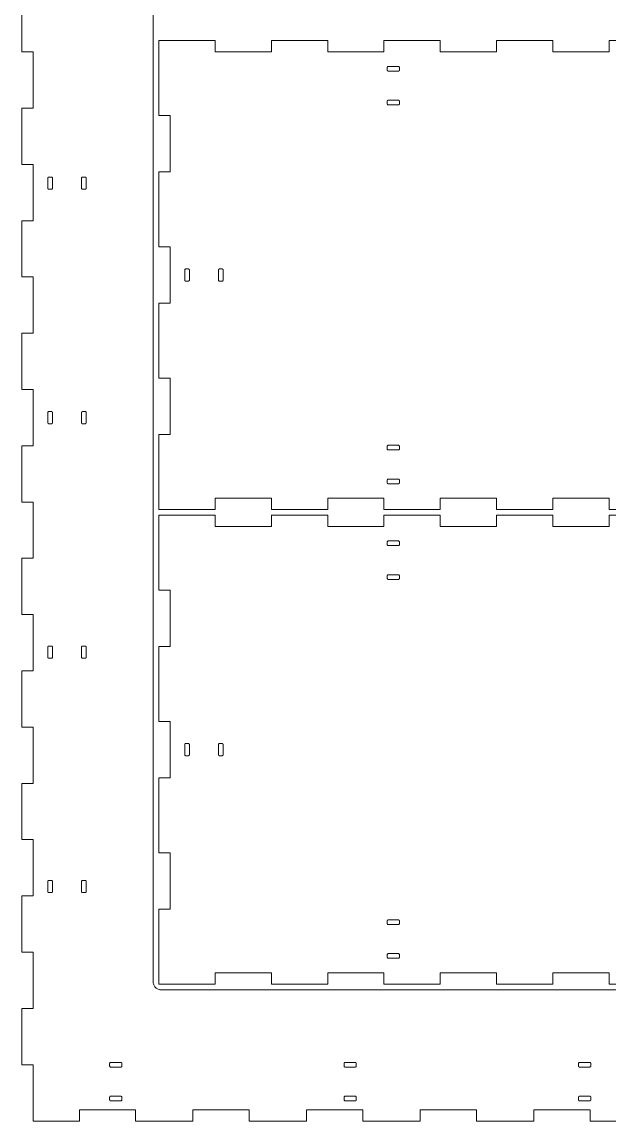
# Model space of a CAD drawing. Header units: millimetres. Extents: x 0 to 3016, y 0 to 2002.
# Drawn here: x 0 to 313, y 1008 to 1594 of the extents above; entities that cross this region are included whole.
import ezdxf

# ---------------------------------------------------------------- set-up
doc = ezdxf.new("R2010")
doc.units = ezdxf.units.MM
doc.layers.add('CORTE', color=1, linetype='Continuous', lineweight=0)

msp = doc.modelspace()

# ---------------------------------------------------------------- linework, layer by layer
at = {"layer": 'CORTE'}
for points in [[(70, 1684), (70, 1082), (70.025151, 1081.552142), (70.100288, 1081.109916), (70.224467, 1080.678884), (70.396125, 1080.264465), (70.613103, 1079.871872), (70.872674, 1079.506041), (71.171573, 1079.171573), (71.506041, 1078.872674), (71.871872, 1078.613103), (72.264465, 1078.396125), (72.678884, 1078.224467), (73.109916, 1078.100288), (73.552142, 1078.025151), (74, 1078), (926, 1078)], [(0, 1608), (0, 1578), (6, 1578), (6, 1548), (0, 1548), (0, 1518), (6, 1518), (6, 1488), (0, 1488), (0, 1458), (6, 1458), (6, 1428), (0, 1428), (0, 1398), (6, 1398), (6, 1368), (0, 1368), (0, 1338), (6, 1338), (6, 1308), (0, 1308), (0, 1278), (6, 1278), (6, 1248), (0, 1248), (0, 1218), (6, 1218), (6, 1188), (0, 1188), (0, 1158), (6, 1158), (6, 1128), (0, 1128), (0, 1098), (6, 1098), (6, 1068), (0, 1068), (0, 1038), (6, 1038), (6, 1008), (30.588235, 1008), (30.588235, 1014), (60.588235, 1014), (60.588235, 1008), (91.176471, 1008), (91.176471, 1014), (121.176471, 1014), (121.176471, 1008), (151.764706, 1008), (151.764706, 1014), (181.764706, 1014), (181.764706, 1008), (212.352941, 1008), (212.352941, 1014), (242.352941, 1014), (242.352941, 1008), (272.941176, 1008), (272.941176, 1014), (302.941176, 1014), (302.941176, 1008), (333.529412, 1008)], [(343, 1584), (313, 1584), (313, 1578), (283, 1578), (283, 1584), (253, 1584), (253, 1578), (223, 1578), (223, 1584), (193, 1584), (193, 1578), (163, 1578), (163, 1584), (133, 1584), (133, 1578), (103, 1578), (103, 1584), (73, 1584), (73, 1544), (79, 1544), (79, 1514), (73, 1514), (73, 1474), (79, 1474), (79, 1444), (73, 1444), (73, 1404), (79, 1404), (79, 1374), (73, 1374), (73, 1334), (73, 1334), (103, 1334), (103, 1340), (133, 1340), (133, 1334), (163, 1334), (163, 1340), (193, 1340), (193, 1334), (223, 1334), (223, 1340), (253, 1340), (253, 1334), (283, 1334), (283, 1340), (313, 1340), (313, 1334), (343, 1334)], [(343, 1331), (313, 1331), (313, 1325), (283, 1325), (283, 1331), (253, 1331), (253, 1325), (223, 1325), (223, 1331), (193, 1331), (193, 1325), (163, 1325), (163, 1331), (133, 1331), (133, 1325), (103, 1325), (103, 1331), (73, 1331), (73, 1291), (79, 1291), (79, 1261), (73, 1261), (73, 1221), (79, 1221), (79, 1191), (73, 1191), (73, 1151), (79, 1151), (79, 1121), (73, 1121), (73, 1081), (73, 1081), (103, 1081), (103, 1087), (133, 1087), (133, 1081), (163, 1081), (163, 1087), (193, 1087), (193, 1081), (223, 1081), (223, 1087), (253, 1087), (253, 1081), (283, 1081), (283, 1087), (313, 1087), (313, 1081), (343, 1081)]]:
    msp.add_lwpolyline(points, dxfattribs=at)
for points in [[(200.65, 1567.75), (200.717179, 1567.753773), (200.783513, 1567.765043), (200.848167, 1567.78367), (200.91033, 1567.809419), (200.969219, 1567.841965), (201.024094, 1567.880901), (201.074264, 1567.925736), (201.119099, 1567.975906), (201.158035, 1568.030781), (201.190581, 1568.08967), (201.21633, 1568.151833), (201.234957, 1568.216487), (201.246227, 1568.282821), (201.25, 1568.35), (201.25, 1569.65), (201.246227, 1569.717179), (201.234957, 1569.783513), (201.21633, 1569.848167), (201.190581, 1569.91033), (201.158035, 1569.969219), (201.119099, 1570.024094), (201.074264, 1570.074264), (201.024094, 1570.119099), (200.969219, 1570.158035), (200.91033, 1570.190581), (200.848167, 1570.21633), (200.783513, 1570.234957), (200.717179, 1570.246227), (200.65, 1570.25), (195.35, 1570.25), (195.282821, 1570.246227), (195.216487, 1570.234957), (195.151833, 1570.21633), (195.08967, 1570.190581), (195.030781, 1570.158035), (194.975906, 1570.119099), (194.925736, 1570.074264), (194.880901, 1570.024094), (194.841965, 1569.969219), (194.809419, 1569.91033), (194.78367, 1569.848167), (194.765043, 1569.783513), (194.753773, 1569.717179), (194.75, 1569.65), (194.75, 1568.35), (194.753773, 1568.282821), (194.765043, 1568.216487), (194.78367, 1568.151833), (194.809419, 1568.08967), (194.841965, 1568.030781), (194.880901, 1567.975906), (194.925736, 1567.925736), (194.975906, 1567.880901), (195.030781, 1567.841965), (195.08967, 1567.809419), (195.151833, 1567.78367), (195.216487, 1567.765043), (195.282821, 1567.753773), (195.35, 1567.75)], [(200.65, 1549.75), (200.717179, 1549.753773), (200.783513, 1549.765043), (200.848167, 1549.78367), (200.91033, 1549.809419), (200.969219, 1549.841965), (201.024094, 1549.880901), (201.074264, 1549.925736), (201.119099, 1549.975906), (201.158035, 1550.030781), (201.190581, 1550.08967), (201.21633, 1550.151833), (201.234957, 1550.216487), (201.246227, 1550.282821), (201.25, 1550.35), (201.25, 1551.65), (201.246227, 1551.717179), (201.234957, 1551.783513), (201.21633, 1551.848167), (201.190581, 1551.91033), (201.158035, 1551.969219), (201.119099, 1552.024094), (201.074264, 1552.074264), (201.024094, 1552.119099), (200.969219, 1552.158035), (200.91033, 1552.190581), (200.848167, 1552.21633), (200.783513, 1552.234957), (200.717179, 1552.246227), (200.65, 1552.25), (195.35, 1552.25), (195.282821, 1552.246227), (195.216487, 1552.234957), (195.151833, 1552.21633), (195.08967, 1552.190581), (195.030781, 1552.158035), (194.975906, 1552.119099), (194.925736, 1552.074264), (194.880901, 1552.024094), (194.841965, 1551.969219), (194.809419, 1551.91033), (194.78367, 1551.848167), (194.765043, 1551.783513), (194.753773, 1551.717179), (194.75, 1551.65), (194.75, 1550.35), (194.753773, 1550.282821), (194.765043, 1550.216487), (194.78367, 1550.151833), (194.809419, 1550.08967), (194.841965, 1550.030781), (194.880901, 1549.975906), (194.925736, 1549.925736), (194.975906, 1549.880901), (195.030781, 1549.841965), (195.08967, 1549.809419), (195.151833, 1549.78367), (195.216487, 1549.765043), (195.282821, 1549.753773), (195.35, 1549.75)], [(16.25, 1510.65), (16.246227, 1510.717179), (16.234957, 1510.783513), (16.21633, 1510.848167), (16.190581, 1510.91033), (16.158035, 1510.969219), (16.119099, 1511.024094), (16.074264, 1511.074264), (16.024094, 1511.119099), (15.969219, 1511.158035), (15.91033, 1511.190581), (15.848167, 1511.21633), (15.783513, 1511.234957), (15.717179, 1511.246227), (15.65, 1511.25), (14.35, 1511.25), (14.282821, 1511.246227), (14.216487, 1511.234957), (14.151833, 1511.21633), (14.08967, 1511.190581), (14.030781, 1511.158035), (13.975906, 1511.119099), (13.925736, 1511.074264), (13.880901, 1511.024094), (13.841965, 1510.969219), (13.809419, 1510.91033), (13.78367, 1510.848167), (13.765043, 1510.783513), (13.753773, 1510.717179), (13.75, 1510.65), (13.75, 1505.35), (13.753773, 1505.282821), (13.765043, 1505.216487), (13.78367, 1505.151833), (13.809419, 1505.08967), (13.841965, 1505.030781), (13.880901, 1504.975906), (13.925736, 1504.925736), (13.975906, 1504.880901), (14.030781, 1504.841965), (14.08967, 1504.809419), (14.151833, 1504.78367), (14.216487, 1504.765043), (14.282821, 1504.753773), (14.35, 1504.75), (15.65, 1504.75), (15.717179, 1504.753773), (15.783513, 1504.765043), (15.848167, 1504.78367), (15.91033, 1504.809419), (15.969219, 1504.841965), (16.024094, 1504.880901), (16.074264, 1504.925736), (16.119099, 1504.975906), (16.158035, 1505.030781), (16.190581, 1505.08967), (16.21633, 1505.151833), (16.234957, 1505.216487), (16.246227, 1505.282821), (16.25, 1505.35)], [(34.25, 1510.65), (34.246227, 1510.717179), (34.234957, 1510.783513), (34.21633, 1510.848167), (34.190581, 1510.91033), (34.158035, 1510.969219), (34.119099, 1511.024094), (34.074264, 1511.074264), (34.024094, 1511.119099), (33.969219, 1511.158035), (33.91033, 1511.190581), (33.848167, 1511.21633), (33.783513, 1511.234957), (33.717179, 1511.246227), (33.65, 1511.25), (32.35, 1511.25), (32.282821, 1511.246227), (32.216487, 1511.234957), (32.151833, 1511.21633), (32.08967, 1511.190581), (32.030781, 1511.158035), (31.975906, 1511.119099), (31.925736, 1511.074264), (31.880901, 1511.024094), (31.841965, 1510.969219), (31.809419, 1510.91033), (31.78367, 1510.848167), (31.765043, 1510.783513), (31.753773, 1510.717179), (31.75, 1510.65), (31.75, 1505.35), (31.753773, 1505.282821), (31.765043, 1505.216487), (31.78367, 1505.151833), (31.809419, 1505.08967), (31.841965, 1505.030781), (31.880901, 1504.975906), (31.925736, 1504.925736), (31.975906, 1504.880901), (32.030781, 1504.841965), (32.08967, 1504.809419), (32.151833, 1504.78367), (32.216487, 1504.765043), (32.282821, 1504.753773), (32.35, 1504.75), (33.65, 1504.75), (33.717179, 1504.753773), (33.783513, 1504.765043), (33.848167, 1504.78367), (33.91033, 1504.809419), (33.969219, 1504.841965), (34.024094, 1504.880901), (34.074264, 1504.925736), (34.119099, 1504.975906), (34.158035, 1505.030781), (34.190581, 1505.08967), (34.21633, 1505.151833), (34.234957, 1505.216487), (34.246227, 1505.282821), (34.25, 1505.35)], [(88.65, 1455.75), (88.717179, 1455.753773), (88.783513, 1455.765043), (88.848167, 1455.78367), (88.91033, 1455.809419), (88.969219, 1455.841965), (89.024094, 1455.880901), (89.074264, 1455.925736), (89.119099, 1455.975906), (89.158035, 1456.030781), (89.190581, 1456.08967), (89.21633, 1456.151833), (89.234957, 1456.216487), (89.246227, 1456.282821), (89.25, 1456.35), (89.25, 1461.65), (89.246227, 1461.717179), (89.234957, 1461.783513), (89.21633, 1461.848167), (89.190581, 1461.91033), (89.158035, 1461.969219), (89.119099, 1462.024094), (89.074264, 1462.074264), (89.024094, 1462.119099), (88.969219, 1462.158035), (88.91033, 1462.190581), (88.848167, 1462.21633), (88.783513, 1462.234957), (88.717179, 1462.246227), (88.65, 1462.25), (87.35, 1462.25), (87.282821, 1462.246227), (87.216487, 1462.234957), (87.151833, 1462.21633), (87.08967, 1462.190581), (87.030781, 1462.158035), (86.975906, 1462.119099), (86.925736, 1462.074264), (86.880901, 1462.024094), (86.841965, 1461.969219), (86.809419, 1461.91033), (86.78367, 1461.848167), (86.765043, 1461.783513), (86.753773, 1461.717179), (86.75, 1461.65), (86.75, 1456.35), (86.753773, 1456.282821), (86.765043, 1456.216487), (86.78367, 1456.151833), (86.809419, 1456.08967), (86.841965, 1456.030781), (86.880901, 1455.975906), (86.925736, 1455.925736), (86.975906, 1455.880901), (87.030781, 1455.841965), (87.08967, 1455.809419), (87.151833, 1455.78367), (87.216487, 1455.765043), (87.282821, 1455.753773), (87.35, 1455.75)], [(106.65, 1455.75), (106.717179, 1455.753773), (106.783513, 1455.765043), (106.848167, 1455.78367), (106.91033, 1455.809419), (106.969219, 1455.841965), (107.024094, 1455.880901), (107.074264, 1455.925736), (107.119099, 1455.975906), (107.158035, 1456.030781), (107.190581, 1456.08967), (107.21633, 1456.151833), (107.234957, 1456.216487), (107.246227, 1456.282821), (107.25, 1456.35), (107.25, 1461.65), (107.246227, 1461.717179), (107.234957, 1461.783513), (107.21633, 1461.848167), (107.190581, 1461.91033), (107.158035, 1461.969219), (107.119099, 1462.024094), (107.074264, 1462.074264), (107.024094, 1462.119099), (106.969219, 1462.158035), (106.91033, 1462.190581), (106.848167, 1462.21633), (106.783513, 1462.234957), (106.717179, 1462.246227), (106.65, 1462.25), (105.35, 1462.25), (105.282821, 1462.246227), (105.216487, 1462.234957), (105.151833, 1462.21633), (105.08967, 1462.190581), (105.030781, 1462.158035), (104.975906, 1462.119099), (104.925736, 1462.074264), (104.880901, 1462.024094), (104.841965, 1461.969219), (104.809419, 1461.91033), (104.78367, 1461.848167), (104.765043, 1461.783513), (104.753773, 1461.717179), (104.75, 1461.65), (104.75, 1456.35), (104.753773, 1456.282821), (104.765043, 1456.216487), (104.78367, 1456.151833), (104.809419, 1456.08967), (104.841965, 1456.030781), (104.880901, 1455.975906), (104.925736, 1455.925736), (104.975906, 1455.880901), (105.030781, 1455.841965), (105.08967, 1455.809419), (105.151833, 1455.78367), (105.216487, 1455.765043), (105.282821, 1455.753773), (105.35, 1455.75)], [(16.25, 1385.65), (16.246227, 1385.717179), (16.234957, 1385.783513), (16.21633, 1385.848167), (16.190581, 1385.91033), (16.158035, 1385.969219), (16.119099, 1386.024094), (16.074264, 1386.074264), (16.024094, 1386.119099), (15.969219, 1386.158035), (15.91033, 1386.190581), (15.848167, 1386.21633), (15.783513, 1386.234957), (15.717179, 1386.246227), (15.65, 1386.25), (14.35, 1386.25), (14.282821, 1386.246227), (14.216487, 1386.234957), (14.151833, 1386.21633), (14.08967, 1386.190581), (14.030781, 1386.158035), (13.975906, 1386.119099), (13.925736, 1386.074264), (13.880901, 1386.024094), (13.841965, 1385.969219), (13.809419, 1385.91033), (13.78367, 1385.848167), (13.765043, 1385.783513), (13.753773, 1385.717179), (13.75, 1385.65), (13.75, 1380.35), (13.753773, 1380.282821), (13.765043, 1380.216487), (13.78367, 1380.151833), (13.809419, 1380.08967), (13.841965, 1380.030781), (13.880901, 1379.975906), (13.925736, 1379.925736), (13.975906, 1379.880901), (14.030781, 1379.841965), (14.08967, 1379.809419), (14.151833, 1379.78367), (14.216487, 1379.765043), (14.282821, 1379.753773), (14.35, 1379.75), (15.65, 1379.75), (15.717179, 1379.753773), (15.783513, 1379.765043), (15.848167, 1379.78367), (15.91033, 1379.809419), (15.969219, 1379.841965), (16.024094, 1379.880901), (16.074264, 1379.925736), (16.119099, 1379.975906), (16.158035, 1380.030781), (16.190581, 1380.08967), (16.21633, 1380.151833), (16.234957, 1380.216487), (16.246227, 1380.282821), (16.25, 1380.35)], [(34.25, 1385.65), (34.246227, 1385.717179), (34.234957, 1385.783513), (34.21633, 1385.848167), (34.190581, 1385.91033), (34.158035, 1385.969219), (34.119099, 1386.024094), (34.074264, 1386.074264), (34.024094, 1386.119099), (33.969219, 1386.158035), (33.91033, 1386.190581), (33.848167, 1386.21633), (33.783513, 1386.234957), (33.717179, 1386.246227), (33.65, 1386.25), (32.35, 1386.25), (32.282821, 1386.246227), (32.216487, 1386.234957), (32.151833, 1386.21633), (32.08967, 1386.190581), (32.030781, 1386.158035), (31.975906, 1386.119099), (31.925736, 1386.074264), (31.880901, 1386.024094), (31.841965, 1385.969219), (31.809419, 1385.91033), (31.78367, 1385.848167), (31.765043, 1385.783513), (31.753773, 1385.717179), (31.75, 1385.65), (31.75, 1380.35), (31.753773, 1380.282821), (31.765043, 1380.216487), (31.78367, 1380.151833), (31.809419, 1380.08967), (31.841965, 1380.030781), (31.880901, 1379.975906), (31.925736, 1379.925736), (31.975906, 1379.880901), (32.030781, 1379.841965), (32.08967, 1379.809419), (32.151833, 1379.78367), (32.216487, 1379.765043), (32.282821, 1379.753773), (32.35, 1379.75), (33.65, 1379.75), (33.717179, 1379.753773), (33.783513, 1379.765043), (33.848167, 1379.78367), (33.91033, 1379.809419), (33.969219, 1379.841965), (34.024094, 1379.880901), (34.074264, 1379.925736), (34.119099, 1379.975906), (34.158035, 1380.030781), (34.190581, 1380.08967), (34.21633, 1380.151833), (34.234957, 1380.216487), (34.246227, 1380.282821), (34.25, 1380.35)], [(200.65, 1365.75), (200.717179, 1365.753773), (200.783513, 1365.765043), (200.848167, 1365.78367), (200.91033, 1365.809419), (200.969219, 1365.841965), (201.024094, 1365.880901), (201.074264, 1365.925736), (201.119099, 1365.975906), (201.158035, 1366.030781), (201.190581, 1366.08967), (201.21633, 1366.151833), (201.234957, 1366.216487), (201.246227, 1366.282821), (201.25, 1366.35), (201.25, 1367.65), (201.246227, 1367.717179), (201.234957, 1367.783513), (201.21633, 1367.848167), (201.190581, 1367.91033), (201.158035, 1367.969219), (201.119099, 1368.024094), (201.074264, 1368.074264), (201.024094, 1368.119099), (200.969219, 1368.158035), (200.91033, 1368.190581), (200.848167, 1368.21633), (200.783513, 1368.234957), (200.717179, 1368.246227), (200.65, 1368.25), (195.35, 1368.25), (195.282821, 1368.246227), (195.216487, 1368.234957), (195.151833, 1368.21633), (195.08967, 1368.190581), (195.030781, 1368.158035), (194.975906, 1368.119099), (194.925736, 1368.074264), (194.880901, 1368.024094), (194.841965, 1367.969219), (194.809419, 1367.91033), (194.78367, 1367.848167), (194.765043, 1367.783513), (194.753773, 1367.717179), (194.75, 1367.65), (194.75, 1366.35), (194.753773, 1366.282821), (194.765043, 1366.216487), (194.78367, 1366.151833), (194.809419, 1366.08967), (194.841965, 1366.030781), (194.880901, 1365.975906), (194.925736, 1365.925736), (194.975906, 1365.880901), (195.030781, 1365.841965), (195.08967, 1365.809419), (195.151833, 1365.78367), (195.216487, 1365.765043), (195.282821, 1365.753773), (195.35, 1365.75)], [(200.65, 1347.75), (200.717179, 1347.753773), (200.783513, 1347.765043), (200.848167, 1347.78367), (200.91033, 1347.809419), (200.969219, 1347.841965), (201.024094, 1347.880901), (201.074264, 1347.925736), (201.119099, 1347.975906), (201.158035, 1348.030781), (201.190581, 1348.08967), (201.21633, 1348.151833), (201.234957, 1348.216487), (201.246227, 1348.282821), (201.25, 1348.35), (201.25, 1349.65), (201.246227, 1349.717179), (201.234957, 1349.783513), (201.21633, 1349.848167), (201.190581, 1349.91033), (201.158035, 1349.969219), (201.119099, 1350.024094), (201.074264, 1350.074264), (201.024094, 1350.119099), (200.969219, 1350.158035), (200.91033, 1350.190581), (200.848167, 1350.21633), (200.783513, 1350.234957), (200.717179, 1350.246227), (200.65, 1350.25), (195.35, 1350.25), (195.282821, 1350.246227), (195.216487, 1350.234957), (195.151833, 1350.21633), (195.08967, 1350.190581), (195.030781, 1350.158035), (194.975906, 1350.119099), (194.925736, 1350.074264), (194.880901, 1350.024094), (194.841965, 1349.969219), (194.809419, 1349.91033), (194.78367, 1349.848167), (194.765043, 1349.783513), (194.753773, 1349.717179), (194.75, 1349.65), (194.75, 1348.35), (194.753773, 1348.282821), (194.765043, 1348.216487), (194.78367, 1348.151833), (194.809419, 1348.08967), (194.841965, 1348.030781), (194.880901, 1347.975906), (194.925736, 1347.925736), (194.975906, 1347.880901), (195.030781, 1347.841965), (195.08967, 1347.809419), (195.151833, 1347.78367), (195.216487, 1347.765043), (195.282821, 1347.753773), (195.35, 1347.75)], [(200.65, 1314.75), (200.717179, 1314.753773), (200.783513, 1314.765043), (200.848167, 1314.78367), (200.91033, 1314.809419), (200.969219, 1314.841965), (201.024094, 1314.880901), (201.074264, 1314.925736), (201.119099, 1314.975906), (201.158035, 1315.030781), (201.190581, 1315.08967), (201.21633, 1315.151833), (201.234957, 1315.216487), (201.246227, 1315.282821), (201.25, 1315.35), (201.25, 1316.65), (201.246227, 1316.717179), (201.234957, 1316.783513), (201.21633, 1316.848167), (201.190581, 1316.91033), (201.158035, 1316.969219), (201.119099, 1317.024094), (201.074264, 1317.074264), (201.024094, 1317.119099), (200.969219, 1317.158035), (200.91033, 1317.190581), (200.848167, 1317.21633), (200.783513, 1317.234957), (200.717179, 1317.246227), (200.65, 1317.25), (195.35, 1317.25), (195.282821, 1317.246227), (195.216487, 1317.234957), (195.151833, 1317.21633), (195.08967, 1317.190581), (195.030781, 1317.158035), (194.975906, 1317.119099), (194.925736, 1317.074264), (194.880901, 1317.024094), (194.841965, 1316.969219), (194.809419, 1316.91033), (194.78367, 1316.848167), (194.765043, 1316.783513), (194.753773, 1316.717179), (194.75, 1316.65), (194.75, 1315.35), (194.753773, 1315.282821), (194.765043, 1315.216487), (194.78367, 1315.151833), (194.809419, 1315.08967), (194.841965, 1315.030781), (194.880901, 1314.975906), (194.925736, 1314.925736), (194.975906, 1314.880901), (195.030781, 1314.841965), (195.08967, 1314.809419), (195.151833, 1314.78367), (195.216487, 1314.765043), (195.282821, 1314.753773), (195.35, 1314.75)], [(200.65, 1296.75), (200.717179, 1296.753773), (200.783513, 1296.765043), (200.848167, 1296.78367), (200.91033, 1296.809419), (200.969219, 1296.841965), (201.024094, 1296.880901), (201.074264, 1296.925736), (201.119099, 1296.975906), (201.158035, 1297.030781), (201.190581, 1297.08967), (201.21633, 1297.151833), (201.234957, 1297.216487), (201.246227, 1297.282821), (201.25, 1297.35), (201.25, 1298.65), (201.246227, 1298.717179), (201.234957, 1298.783513), (201.21633, 1298.848167), (201.190581, 1298.91033), (201.158035, 1298.969219), (201.119099, 1299.024094), (201.074264, 1299.074264), (201.024094, 1299.119099), (200.969219, 1299.158035), (200.91033, 1299.190581), (200.848167, 1299.21633), (200.783513, 1299.234957), (200.717179, 1299.246227), (200.65, 1299.25), (195.35, 1299.25), (195.282821, 1299.246227), (195.216487, 1299.234957), (195.151833, 1299.21633), (195.08967, 1299.190581), (195.030781, 1299.158035), (194.975906, 1299.119099), (194.925736, 1299.074264), (194.880901, 1299.024094), (194.841965, 1298.969219), (194.809419, 1298.91033), (194.78367, 1298.848167), (194.765043, 1298.783513), (194.753773, 1298.717179), (194.75, 1298.65), (194.75, 1297.35), (194.753773, 1297.282821), (194.765043, 1297.216487), (194.78367, 1297.151833), (194.809419, 1297.08967), (194.841965, 1297.030781), (194.880901, 1296.975906), (194.925736, 1296.925736), (194.975906, 1296.880901), (195.030781, 1296.841965), (195.08967, 1296.809419), (195.151833, 1296.78367), (195.216487, 1296.765043), (195.282821, 1296.753773), (195.35, 1296.75)], [(16.25, 1260.65), (16.246227, 1260.717179), (16.234957, 1260.783513), (16.21633, 1260.848167), (16.190581, 1260.91033), (16.158035, 1260.969219), (16.119099, 1261.024094), (16.074264, 1261.074264), (16.024094, 1261.119099), (15.969219, 1261.158035), (15.91033, 1261.190581), (15.848167, 1261.21633), (15.783513, 1261.234957), (15.717179, 1261.246227), (15.65, 1261.25), (14.35, 1261.25), (14.282821, 1261.246227), (14.216487, 1261.234957), (14.151833, 1261.21633), (14.08967, 1261.190581), (14.030781, 1261.158035), (13.975906, 1261.119099), (13.925736, 1261.074264), (13.880901, 1261.024094), (13.841965, 1260.969219), (13.809419, 1260.91033), (13.78367, 1260.848167), (13.765043, 1260.783513), (13.753773, 1260.717179), (13.75, 1260.65), (13.75, 1255.35), (13.753773, 1255.282821), (13.765043, 1255.216487), (13.78367, 1255.151833), (13.809419, 1255.08967), (13.841965, 1255.030781), (13.880901, 1254.975906), (13.925736, 1254.925736), (13.975906, 1254.880901), (14.030781, 1254.841965), (14.08967, 1254.809419), (14.151833, 1254.78367), (14.216487, 1254.765043), (14.282821, 1254.753773), (14.35, 1254.75), (15.65, 1254.75), (15.717179, 1254.753773), (15.783513, 1254.765043), (15.848167, 1254.78367), (15.91033, 1254.809419), (15.969219, 1254.841965), (16.024094, 1254.880901), (16.074264, 1254.925736), (16.119099, 1254.975906), (16.158035, 1255.030781), (16.190581, 1255.08967), (16.21633, 1255.151833), (16.234957, 1255.216487), (16.246227, 1255.282821), (16.25, 1255.35)], [(34.25, 1260.65), (34.246227, 1260.717179), (34.234957, 1260.783513), (34.21633, 1260.848167), (34.190581, 1260.91033), (34.158035, 1260.969219), (34.119099, 1261.024094), (34.074264, 1261.074264), (34.024094, 1261.119099), (33.969219, 1261.158035), (33.91033, 1261.190581), (33.848167, 1261.21633), (33.783513, 1261.234957), (33.717179, 1261.246227), (33.65, 1261.25), (32.35, 1261.25), (32.282821, 1261.246227), (32.216487, 1261.234957), (32.151833, 1261.21633), (32.08967, 1261.190581), (32.030781, 1261.158035), (31.975906, 1261.119099), (31.925736, 1261.074264), (31.880901, 1261.024094), (31.841965, 1260.969219), (31.809419, 1260.91033), (31.78367, 1260.848167), (31.765043, 1260.783513), (31.753773, 1260.717179), (31.75, 1260.65), (31.75, 1255.35), (31.753773, 1255.282821), (31.765043, 1255.216487), (31.78367, 1255.151833), (31.809419, 1255.08967), (31.841965, 1255.030781), (31.880901, 1254.975906), (31.925736, 1254.925736), (31.975906, 1254.880901), (32.030781, 1254.841965), (32.08967, 1254.809419), (32.151833, 1254.78367), (32.216487, 1254.765043), (32.282821, 1254.753773), (32.35, 1254.75), (33.65, 1254.75), (33.717179, 1254.753773), (33.783513, 1254.765043), (33.848167, 1254.78367), (33.91033, 1254.809419), (33.969219, 1254.841965), (34.024094, 1254.880901), (34.074264, 1254.925736), (34.119099, 1254.975906), (34.158035, 1255.030781), (34.190581, 1255.08967), (34.21633, 1255.151833), (34.234957, 1255.216487), (34.246227, 1255.282821), (34.25, 1255.35)], [(88.65, 1202.75), (88.717179, 1202.753773), (88.783513, 1202.765043), (88.848167, 1202.78367), (88.91033, 1202.809419), (88.969219, 1202.841965), (89.024094, 1202.880901), (89.074264, 1202.925736), (89.119099, 1202.975906), (89.158035, 1203.030781), (89.190581, 1203.08967), (89.21633, 1203.151833), (89.234957, 1203.216487), (89.246227, 1203.282821), (89.25, 1203.35), (89.25, 1208.65), (89.246227, 1208.717179), (89.234957, 1208.783513), (89.21633, 1208.848167), (89.190581, 1208.91033), (89.158035, 1208.969219), (89.119099, 1209.024094), (89.074264, 1209.074264), (89.024094, 1209.119099), (88.969219, 1209.158035), (88.91033, 1209.190581), (88.848167, 1209.21633), (88.783513, 1209.234957), (88.717179, 1209.246227), (88.65, 1209.25), (87.35, 1209.25), (87.282821, 1209.246227), (87.216487, 1209.234957), (87.151833, 1209.21633), (87.08967, 1209.190581), (87.030781, 1209.158035), (86.975906, 1209.119099), (86.925736, 1209.074264), (86.880901, 1209.024094), (86.841965, 1208.969219), (86.809419, 1208.91033), (86.78367, 1208.848167), (86.765043, 1208.783513), (86.753773, 1208.717179), (86.75, 1208.65), (86.75, 1203.35), (86.753773, 1203.282821), (86.765043, 1203.216487), (86.78367, 1203.151833), (86.809419, 1203.08967), (86.841965, 1203.030781), (86.880901, 1202.975906), (86.925736, 1202.925736), (86.975906, 1202.880901), (87.030781, 1202.841965), (87.08967, 1202.809419), (87.151833, 1202.78367), (87.216487, 1202.765043), (87.282821, 1202.753773), (87.35, 1202.75)], [(106.65, 1202.75), (106.717179, 1202.753773), (106.783513, 1202.765043), (106.848167, 1202.78367), (106.91033, 1202.809419), (106.969219, 1202.841965), (107.024094, 1202.880901), (107.074264, 1202.925736), (107.119099, 1202.975906), (107.158035, 1203.030781), (107.190581, 1203.08967), (107.21633, 1203.151833), (107.234957, 1203.216487), (107.246227, 1203.282821), (107.25, 1203.35), (107.25, 1208.65), (107.246227, 1208.717179), (107.234957, 1208.783513), (107.21633, 1208.848167), (107.190581, 1208.91033), (107.158035, 1208.969219), (107.119099, 1209.024094), (107.074264, 1209.074264), (107.024094, 1209.119099), (106.969219, 1209.158035), (106.91033, 1209.190581), (106.848167, 1209.21633), (106.783513, 1209.234957), (106.717179, 1209.246227), (106.65, 1209.25), (105.35, 1209.25), (105.282821, 1209.246227), (105.216487, 1209.234957), (105.151833, 1209.21633), (105.08967, 1209.190581), (105.030781, 1209.158035), (104.975906, 1209.119099), (104.925736, 1209.074264), (104.880901, 1209.024094), (104.841965, 1208.969219), (104.809419, 1208.91033), (104.78367, 1208.848167), (104.765043, 1208.783513), (104.753773, 1208.717179), (104.75, 1208.65), (104.75, 1203.35), (104.753773, 1203.282821), (104.765043, 1203.216487), (104.78367, 1203.151833), (104.809419, 1203.08967), (104.841965, 1203.030781), (104.880901, 1202.975906), (104.925736, 1202.925736), (104.975906, 1202.880901), (105.030781, 1202.841965), (105.08967, 1202.809419), (105.151833, 1202.78367), (105.216487, 1202.765043), (105.282821, 1202.753773), (105.35, 1202.75)], [(16.25, 1135.65), (16.246227, 1135.717179), (16.234957, 1135.783513), (16.21633, 1135.848167), (16.190581, 1135.91033), (16.158035, 1135.969219), (16.119099, 1136.024094), (16.074264, 1136.074264), (16.024094, 1136.119099), (15.969219, 1136.158035), (15.91033, 1136.190581), (15.848167, 1136.21633), (15.783513, 1136.234957), (15.717179, 1136.246227), (15.65, 1136.25), (14.35, 1136.25), (14.282821, 1136.246227), (14.216487, 1136.234957), (14.151833, 1136.21633), (14.08967, 1136.190581), (14.030781, 1136.158035), (13.975906, 1136.119099), (13.925736, 1136.074264), (13.880901, 1136.024094), (13.841965, 1135.969219), (13.809419, 1135.91033), (13.78367, 1135.848167), (13.765043, 1135.783513), (13.753773, 1135.717179), (13.75, 1135.65), (13.75, 1130.35), (13.753773, 1130.282821), (13.765043, 1130.216487), (13.78367, 1130.151833), (13.809419, 1130.08967), (13.841965, 1130.030781), (13.880901, 1129.975906), (13.925736, 1129.925736), (13.975906, 1129.880901), (14.030781, 1129.841965), (14.08967, 1129.809419), (14.151833, 1129.78367), (14.216487, 1129.765043), (14.282821, 1129.753773), (14.35, 1129.75), (15.65, 1129.75), (15.717179, 1129.753773), (15.783513, 1129.765043), (15.848167, 1129.78367), (15.91033, 1129.809419), (15.969219, 1129.841965), (16.024094, 1129.880901), (16.074264, 1129.925736), (16.119099, 1129.975906), (16.158035, 1130.030781), (16.190581, 1130.08967), (16.21633, 1130.151833), (16.234957, 1130.216487), (16.246227, 1130.282821), (16.25, 1130.35)], [(34.25, 1135.65), (34.246227, 1135.717179), (34.234957, 1135.783513), (34.21633, 1135.848167), (34.190581, 1135.91033), (34.158035, 1135.969219), (34.119099, 1136.024094), (34.074264, 1136.074264), (34.024094, 1136.119099), (33.969219, 1136.158035), (33.91033, 1136.190581), (33.848167, 1136.21633), (33.783513, 1136.234957), (33.717179, 1136.246227), (33.65, 1136.25), (32.35, 1136.25), (32.282821, 1136.246227), (32.216487, 1136.234957), (32.151833, 1136.21633), (32.08967, 1136.190581), (32.030781, 1136.158035), (31.975906, 1136.119099), (31.925736, 1136.074264), (31.880901, 1136.024094), (31.841965, 1135.969219), (31.809419, 1135.91033), (31.78367, 1135.848167), (31.765043, 1135.783513), (31.753773, 1135.717179), (31.75, 1135.65), (31.75, 1130.35), (31.753773, 1130.282821), (31.765043, 1130.216487), (31.78367, 1130.151833), (31.809419, 1130.08967), (31.841965, 1130.030781), (31.880901, 1129.975906), (31.925736, 1129.925736), (31.975906, 1129.880901), (32.030781, 1129.841965), (32.08967, 1129.809419), (32.151833, 1129.78367), (32.216487, 1129.765043), (32.282821, 1129.753773), (32.35, 1129.75), (33.65, 1129.75), (33.717179, 1129.753773), (33.783513, 1129.765043), (33.848167, 1129.78367), (33.91033, 1129.809419), (33.969219, 1129.841965), (34.024094, 1129.880901), (34.074264, 1129.925736), (34.119099, 1129.975906), (34.158035, 1130.030781), (34.190581, 1130.08967), (34.21633, 1130.151833), (34.234957, 1130.216487), (34.246227, 1130.282821), (34.25, 1130.35)], [(200.65, 1112.75), (200.717179, 1112.753773), (200.783513, 1112.765043), (200.848167, 1112.78367), (200.91033, 1112.809419), (200.969219, 1112.841965), (201.024094, 1112.880901), (201.074264, 1112.925736), (201.119099, 1112.975906), (201.158035, 1113.030781), (201.190581, 1113.08967), (201.21633, 1113.151833), (201.234957, 1113.216487), (201.246227, 1113.282821), (201.25, 1113.35), (201.25, 1114.65), (201.246227, 1114.717179), (201.234957, 1114.783513), (201.21633, 1114.848167), (201.190581, 1114.91033), (201.158035, 1114.969219), (201.119099, 1115.024094), (201.074264, 1115.074264), (201.024094, 1115.119099), (200.969219, 1115.158035), (200.91033, 1115.190581), (200.848167, 1115.21633), (200.783513, 1115.234957), (200.717179, 1115.246227), (200.65, 1115.25), (195.35, 1115.25), (195.282821, 1115.246227), (195.216487, 1115.234957), (195.151833, 1115.21633), (195.08967, 1115.190581), (195.030781, 1115.158035), (194.975906, 1115.119099), (194.925736, 1115.074264), (194.880901, 1115.024094), (194.841965, 1114.969219), (194.809419, 1114.91033), (194.78367, 1114.848167), (194.765043, 1114.783513), (194.753773, 1114.717179), (194.75, 1114.65), (194.75, 1113.35), (194.753773, 1113.282821), (194.765043, 1113.216487), (194.78367, 1113.151833), (194.809419, 1113.08967), (194.841965, 1113.030781), (194.880901, 1112.975906), (194.925736, 1112.925736), (194.975906, 1112.880901), (195.030781, 1112.841965), (195.08967, 1112.809419), (195.151833, 1112.78367), (195.216487, 1112.765043), (195.282821, 1112.753773), (195.35, 1112.75)], [(200.65, 1094.75), (200.717179, 1094.753773), (200.783513, 1094.765043), (200.848167, 1094.78367), (200.91033, 1094.809419), (200.969219, 1094.841965), (201.024094, 1094.880901), (201.074264, 1094.925736), (201.119099, 1094.975906), (201.158035, 1095.030781), (201.190581, 1095.08967), (201.21633, 1095.151833), (201.234957, 1095.216487), (201.246227, 1095.282821), (201.25, 1095.35), (201.25, 1096.65), (201.246227, 1096.717179), (201.234957, 1096.783513), (201.21633, 1096.848167), (201.190581, 1096.91033), (201.158035, 1096.969219), (201.119099, 1097.024094), (201.074264, 1097.074264), (201.024094, 1097.119099), (200.969219, 1097.158035), (200.91033, 1097.190581), (200.848167, 1097.21633), (200.783513, 1097.234957), (200.717179, 1097.246227), (200.65, 1097.25), (195.35, 1097.25), (195.282821, 1097.246227), (195.216487, 1097.234957), (195.151833, 1097.21633), (195.08967, 1097.190581), (195.030781, 1097.158035), (194.975906, 1097.119099), (194.925736, 1097.074264), (194.880901, 1097.024094), (194.841965, 1096.969219), (194.809419, 1096.91033), (194.78367, 1096.848167), (194.765043, 1096.783513), (194.753773, 1096.717179), (194.75, 1096.65), (194.75, 1095.35), (194.753773, 1095.282821), (194.765043, 1095.216487), (194.78367, 1095.151833), (194.809419, 1095.08967), (194.841965, 1095.030781), (194.880901, 1094.975906), (194.925736, 1094.925736), (194.975906, 1094.880901), (195.030781, 1094.841965), (195.08967, 1094.809419), (195.151833, 1094.78367), (195.216487, 1094.765043), (195.282821, 1094.753773), (195.35, 1094.75)], [(53.25, 1038.65), (53.246227, 1038.717179), (53.234957, 1038.783513), (53.21633, 1038.848167), (53.190581, 1038.91033), (53.158035, 1038.969219), (53.119099, 1039.024094), (53.074264, 1039.074264), (53.024094, 1039.119099), (52.969219, 1039.158035), (52.91033, 1039.190581), (52.848167, 1039.21633), (52.783513, 1039.234957), (52.717179, 1039.246227), (52.65, 1039.25), (47.35, 1039.25), (47.282821, 1039.246227), (47.216487, 1039.234957), (47.151833, 1039.21633), (47.08967, 1039.190581), (47.030781, 1039.158035), (46.975906, 1039.119099), (46.925736, 1039.074264), (46.880901, 1039.024094), (46.841965, 1038.969219), (46.809419, 1038.91033), (46.78367, 1038.848167), (46.765043, 1038.783513), (46.753773, 1038.717179), (46.75, 1038.65), (46.75, 1037.35), (46.753773, 1037.282821), (46.765043, 1037.216487), (46.78367, 1037.151833), (46.809419, 1037.08967), (46.841965, 1037.030781), (46.880901, 1036.975906), (46.925736, 1036.925736), (46.975906, 1036.880901), (47.030781, 1036.841965), (47.08967, 1036.809419), (47.151833, 1036.78367), (47.216487, 1036.765043), (47.282821, 1036.753773), (47.35, 1036.75), (52.65, 1036.75), (52.717179, 1036.753773), (52.783513, 1036.765043), (52.848167, 1036.78367), (52.91033, 1036.809419), (52.969219, 1036.841965), (53.024094, 1036.880901), (53.074264, 1036.925736), (53.119099, 1036.975906), (53.158035, 1037.030781), (53.190581, 1037.08967), (53.21633, 1037.151833), (53.234957, 1037.216487), (53.246227, 1037.282821), (53.25, 1037.35)], [(178.25, 1038.65), (178.246227, 1038.717179), (178.234957, 1038.783513), (178.21633, 1038.848167), (178.190581, 1038.91033), (178.158035, 1038.969219), (178.119099, 1039.024094), (178.074264, 1039.074264), (178.024094, 1039.119099), (177.969219, 1039.158035), (177.91033, 1039.190581), (177.848167, 1039.21633), (177.783513, 1039.234957), (177.717179, 1039.246227), (177.65, 1039.25), (172.35, 1039.25), (172.282821, 1039.246227), (172.216487, 1039.234957), (172.151833, 1039.21633), (172.08967, 1039.190581), (172.030781, 1039.158035), (171.975906, 1039.119099), (171.925736, 1039.074264), (171.880901, 1039.024094), (171.841965, 1038.969219), (171.809419, 1038.91033), (171.78367, 1038.848167), (171.765043, 1038.783513), (171.753773, 1038.717179), (171.75, 1038.65), (171.75, 1037.35), (171.753773, 1037.282821), (171.765043, 1037.216487), (171.78367, 1037.151833), (171.809419, 1037.08967), (171.841965, 1037.030781), (171.880901, 1036.975906), (171.925736, 1036.925736), (171.975906, 1036.880901), (172.030781, 1036.841965), (172.08967, 1036.809419), (172.151833, 1036.78367), (172.216487, 1036.765043), (172.282821, 1036.753773), (172.35, 1036.75), (177.65, 1036.75), (177.717179, 1036.753773), (177.783513, 1036.765043), (177.848167, 1036.78367), (177.91033, 1036.809419), (177.969219, 1036.841965), (178.024094, 1036.880901), (178.074264, 1036.925736), (178.119099, 1036.975906), (178.158035, 1037.030781), (178.190581, 1037.08967), (178.21633, 1037.151833), (178.234957, 1037.216487), (178.246227, 1037.282821), (178.25, 1037.35)], [(303.25, 1038.65), (303.246227, 1038.717179), (303.234957, 1038.783513), (303.21633, 1038.848167), (303.190581, 1038.91033), (303.158035, 1038.969219), (303.119099, 1039.024094), (303.074264, 1039.074264), (303.024094, 1039.119099), (302.969219, 1039.158035), (302.91033, 1039.190581), (302.848167, 1039.21633), (302.783513, 1039.234957), (302.717179, 1039.246227), (302.65, 1039.25), (297.35, 1039.25), (297.282821, 1039.246227), (297.216487, 1039.234957), (297.151833, 1039.21633), (297.08967, 1039.190581), (297.030781, 1039.158035), (296.975906, 1039.119099), (296.925736, 1039.074264), (296.880901, 1039.024094), (296.841965, 1038.969219), (296.809419, 1038.91033), (296.78367, 1038.848167), (296.765043, 1038.783513), (296.753773, 1038.717179), (296.75, 1038.65), (296.75, 1037.35), (296.753773, 1037.282821), (296.765043, 1037.216487), (296.78367, 1037.151833), (296.809419, 1037.08967), (296.841965, 1037.030781), (296.880901, 1036.975906), (296.925736, 1036.925736), (296.975906, 1036.880901), (297.030781, 1036.841965), (297.08967, 1036.809419), (297.151833, 1036.78367), (297.216487, 1036.765043), (297.282821, 1036.753773), (297.35, 1036.75), (302.65, 1036.75), (302.717179, 1036.753773), (302.783513, 1036.765043), (302.848167, 1036.78367), (302.91033, 1036.809419), (302.969219, 1036.841965), (303.024094, 1036.880901), (303.074264, 1036.925736), (303.119099, 1036.975906), (303.158035, 1037.030781), (303.190581, 1037.08967), (303.21633, 1037.151833), (303.234957, 1037.216487), (303.246227, 1037.282821), (303.25, 1037.35)], [(53.25, 1020.65), (53.246227, 1020.717179), (53.234957, 1020.783513), (53.21633, 1020.848167), (53.190581, 1020.91033), (53.158035, 1020.969219), (53.119099, 1021.024094), (53.074264, 1021.074264), (53.024094, 1021.119099), (52.969219, 1021.158035), (52.91033, 1021.190581), (52.848167, 1021.21633), (52.783513, 1021.234957), (52.717179, 1021.246227), (52.65, 1021.25), (47.35, 1021.25), (47.282821, 1021.246227), (47.216487, 1021.234957), (47.151833, 1021.21633), (47.08967, 1021.190581), (47.030781, 1021.158035), (46.975906, 1021.119099), (46.925736, 1021.074264), (46.880901, 1021.024094), (46.841965, 1020.969219), (46.809419, 1020.91033), (46.78367, 1020.848167), (46.765043, 1020.783513), (46.753773, 1020.717179), (46.75, 1020.65), (46.75, 1019.35), (46.753773, 1019.282821), (46.765043, 1019.216487), (46.78367, 1019.151833), (46.809419, 1019.08967), (46.841965, 1019.030781), (46.880901, 1018.975906), (46.925736, 1018.925736), (46.975906, 1018.880901), (47.030781, 1018.841965), (47.08967, 1018.809419), (47.151833, 1018.78367), (47.216487, 1018.765043), (47.282821, 1018.753773), (47.35, 1018.75), (52.65, 1018.75), (52.717179, 1018.753773), (52.783513, 1018.765043), (52.848167, 1018.78367), (52.91033, 1018.809419), (52.969219, 1018.841965), (53.024094, 1018.880901), (53.074264, 1018.925736), (53.119099, 1018.975906), (53.158035, 1019.030781), (53.190581, 1019.08967), (53.21633, 1019.151833), (53.234957, 1019.216487), (53.246227, 1019.282821), (53.25, 1019.35)], [(178.25, 1020.65), (178.246227, 1020.717179), (178.234957, 1020.783513), (178.21633, 1020.848167), (178.190581, 1020.91033), (178.158035, 1020.969219), (178.119099, 1021.024094), (178.074264, 1021.074264), (178.024094, 1021.119099), (177.969219, 1021.158035), (177.91033, 1021.190581), (177.848167, 1021.21633), (177.783513, 1021.234957), (177.717179, 1021.246227), (177.65, 1021.25), (172.35, 1021.25), (172.282821, 1021.246227), (172.216487, 1021.234957), (172.151833, 1021.21633), (172.08967, 1021.190581), (172.030781, 1021.158035), (171.975906, 1021.119099), (171.925736, 1021.074264), (171.880901, 1021.024094), (171.841965, 1020.969219), (171.809419, 1020.91033), (171.78367, 1020.848167), (171.765043, 1020.783513), (171.753773, 1020.717179), (171.75, 1020.65), (171.75, 1019.35), (171.753773, 1019.282821), (171.765043, 1019.216487), (171.78367, 1019.151833), (171.809419, 1019.08967), (171.841965, 1019.030781), (171.880901, 1018.975906), (171.925736, 1018.925736), (171.975906, 1018.880901), (172.030781, 1018.841965), (172.08967, 1018.809419), (172.151833, 1018.78367), (172.216487, 1018.765043), (172.282821, 1018.753773), (172.35, 1018.75), (177.65, 1018.75), (177.717179, 1018.753773), (177.783513, 1018.765043), (177.848167, 1018.78367), (177.91033, 1018.809419), (177.969219, 1018.841965), (178.024094, 1018.880901), (178.074264, 1018.925736), (178.119099, 1018.975906), (178.158035, 1019.030781), (178.190581, 1019.08967), (178.21633, 1019.151833), (178.234957, 1019.216487), (178.246227, 1019.282821), (178.25, 1019.35)], [(303.25, 1020.65), (303.246227, 1020.717179), (303.234957, 1020.783513), (303.21633, 1020.848167), (303.190581, 1020.91033), (303.158035, 1020.969219), (303.119099, 1021.024094), (303.074264, 1021.074264), (303.024094, 1021.119099), (302.969219, 1021.158035), (302.91033, 1021.190581), (302.848167, 1021.21633), (302.783513, 1021.234957), (302.717179, 1021.246227), (302.65, 1021.25), (297.35, 1021.25), (297.282821, 1021.246227), (297.216487, 1021.234957), (297.151833, 1021.21633), (297.08967, 1021.190581), (297.030781, 1021.158035), (296.975906, 1021.119099), (296.925736, 1021.074264), (296.880901, 1021.024094), (296.841965, 1020.969219), (296.809419, 1020.91033), (296.78367, 1020.848167), (296.765043, 1020.783513), (296.753773, 1020.717179), (296.75, 1020.65), (296.75, 1019.35), (296.753773, 1019.282821), (296.765043, 1019.216487), (296.78367, 1019.151833), (296.809419, 1019.08967), (296.841965, 1019.030781), (296.880901, 1018.975906), (296.925736, 1018.925736), (296.975906, 1018.880901), (297.030781, 1018.841965), (297.08967, 1018.809419), (297.151833, 1018.78367), (297.216487, 1018.765043), (297.282821, 1018.753773), (297.35, 1018.75), (302.65, 1018.75), (302.717179, 1018.753773), (302.783513, 1018.765043), (302.848167, 1018.78367), (302.91033, 1018.809419), (302.969219, 1018.841965), (303.024094, 1018.880901), (303.074264, 1018.925736), (303.119099, 1018.975906), (303.158035, 1019.030781), (303.190581, 1019.08967), (303.21633, 1019.151833), (303.234957, 1019.216487), (303.246227, 1019.282821), (303.25, 1019.35)]]:
    msp.add_lwpolyline(points, close=True, dxfattribs=at)

doc.saveas('drawing.dxf')
